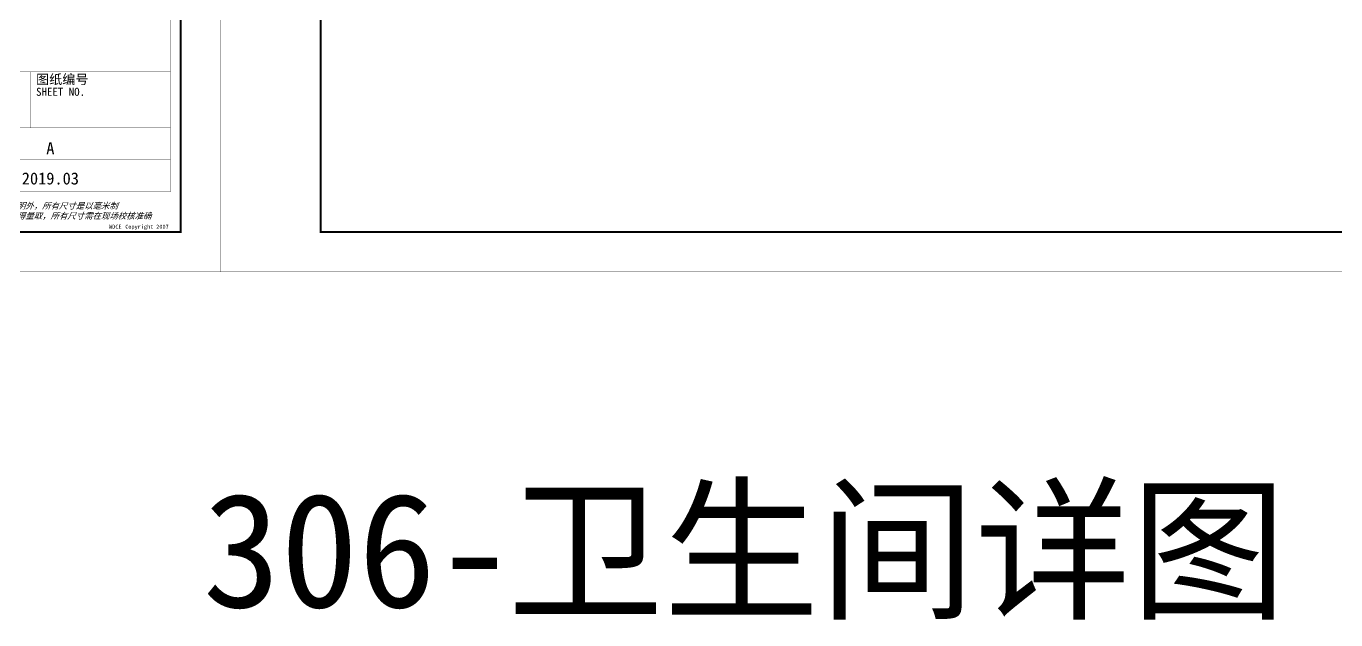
# Model space of a CAD drawing. Extents: x -26219 to 315419, y -160410 to -120810.
# Drawn here: x 270939 to 287301, y -160410 to -152993 of the extents above; entities that cross this region are included whole.
import ezdxf
from ezdxf.enums import TextEntityAlignment as Align
from ezdxf.xclip import XClip

# ---------------------------------------------------------------- set-up
doc = ezdxf.new("R2010")
doc.units = 0
doc.header["$LTSCALE"] = 1000
doc.header["$MEASUREMENT"] = 0
doc.header["$XCLIPFRAME"] = 0
doc.linetypes.add('104-14# 核心筒$2$DOTE', pattern=[2.42, 2, -0.2, 0.02, -0.2])
doc.layers.add('02-TEXT_标注', color=130, linetype='Continuous')
doc.layers.add('104-14# 核心筒$2$A_AXIS-轴线', color=36, linetype='104-14# 核心筒$2$DOTE')
doc.styles.get("Standard").update_dxf_attribs({"font": 'STXIHEI_0.TTF'})
doc.styles.add('图签信息$0$华文细黑', font='STXIHEI_0.TTF', dxfattribs={"height": 10})

# ---------------------------------------------------------------- blocks, each defined once
blk = doc.blocks.new('图框-A1')
for points, const_width in [([(0, 0), (841, 0), (841, 594), (0, 594)], 0.05), ([(766, 584), (25, 584), (25, 10), (766, 10)], 0.5)]:
    blk.add_lwpolyline(points, close=True, dxfattribs=dict(const_width=const_width))
blk = doc.blocks.new('图签信息$0$WDCE Copyright200X')
at = {"const_width": 0.016}
blk.add_lwpolyline([(-10.6, 1.26, 1), (-11.4, 1.26, 1)], format="xyb", close=True, dxfattribs=at)
at = {"style": '图签信息$0$华文细黑'}
for s, p in [('WDCE ', (-11.46, 0.5)), ('     Copyright ', (-3.51, 0.5))]:
    blk.add_text(s, height=1, dxfattribs=at).set_placement(p, align=Align.BOTTOM_RIGHT)
blk.add_text('c', height=0.6, dxfattribs=at).set_placement((-11.04, 1.35), align=Align.MIDDLE_CENTER)
blk.add_attdef('200X', text='', height=1, dxfattribs=at).set_placement((-0.45, 0.5), align=Align.BOTTOM_RIGHT)
blk = doc.blocks.new('图签信息')
at = {"const_width": 0.5}
blk.add_lwpolyline([(-65, 0), (0, 0), (0, 500.5), (-65, 500.5)], close=True, dxfattribs=at)
at = {"const_width": 0.05}
for points in [[(-62.5, 98.5), (-2.5, 98.5), (-2.5, 10), (-62.5, 10), (-62.5, 98.5)], [(-62.5, 40), (-2.5, 40)], [(-37.5, 40), (-37.5, 26)], [(-62.5, 26), (-2.5, 26)], [(-62.5, 18), (-2.5, 18)]]:
    blk.add_lwpolyline(points, dxfattribs=at)
blk.add_blockref('图签信息$0$WDCE Copyright200X', (-2.5, 0)).add_auto_attribs({'200X': '2007'})
at = {"style": '图签信息$0$华文细黑'}
for s, height, p in [('图纸编号', 2.4, (-36.1, 39.32)), ('SHEET NO.', 2, (-36.1, 36))]:
    blk.add_text(s, height=height, dxfattribs=at).set_placement(p, align=Align.TOP_LEFT)
at = {"color": 4, "style": '图签信息$0$华文细黑'}
for s, p in [('A', (-32.53, 19.4)), ('2019.03', (-32.53, 11.84))]:
    blk.add_text(s, height=3, dxfattribs=at).set_placement(p, align=Align.CENTER)
at = {"style": '图签信息$0$华文细黑', "oblique": 20}
for s, p in [('除特别注明外，所有尺寸是以毫米制', (-32.5, 6.5)), ('尺寸以标注为准不得量取，所有尺寸需在现场校核准确', (-32.5, 4))]:
    blk.add_text(s, height=1.5, dxfattribs=at).set_placement(p, align=Align.MIDDLE_CENTER)
blk = doc.blocks.new('图签-A1')
at = {"color": 2}
blk.add_blockref('图签信息', (0, 0), dxfattribs=at)
blk = doc.blocks.new('104-14# 核心筒')
at = {"layer": '104-14# 核心筒$2$A_AXIS-轴线'}
for p, q in [((32400, 139633.6), (32400, 80554.9)), ((41400, 139633.6), (41400, 80554.9))]:
    blk.add_line(p, q, dxfattribs=at)

msp = doc.modelspace()

# ---------------------------------------------------------------- block references
at = {"xscale": 50, "yscale": 50, "zscale": 50}
for name, p in [('图框-A1', (231317.6, -156062.5)), ('图框-A1', (273367.6, -156062.5)), ('图签-A1', (272867.6, -155562.5))]:
    msp.add_blockref(name, p, dxfattribs=at)
ref = msp.add_blockref('104-14# 核心筒', (243788.7, -236343.4))
XClip(ref).set_block_clipping_path([(32000, 95800), (42400, 107298.7390783391)])

# ---------------------------------------------------------------- texts
at = {"layer": '02-TEXT_标注', "color": 0}
for s, p in [('卫生间详图', (276955.2, -160254.5)), ('306-', (273145.7, -160254.5))]:
    msp.add_text(s, height=1427.13, dxfattribs=at).set_placement(p)

doc.saveas('drawing.dxf')
